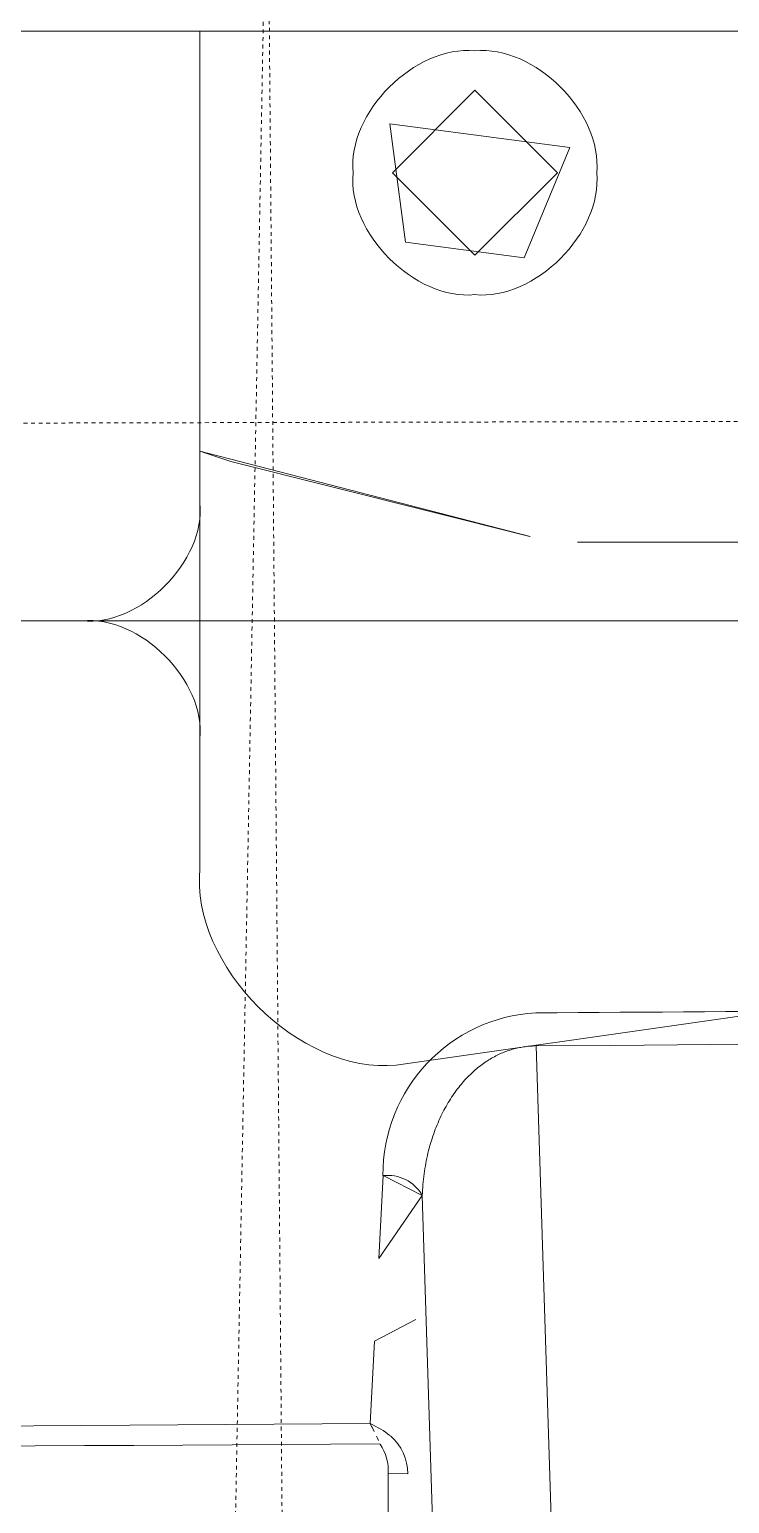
# Model space of a CAD drawing. Header units: millimetres. Extents: x 521 to 148073, y -17811 to 32040.
# Drawn here: x 65972.44 to 65990.97, y 20407.17 to 20446.17 of the extents above; entities that cross this region are included whole.
import ezdxf

# ---------------------------------------------------------------- set-up
doc = ezdxf.new("R2010")
doc.units = ezdxf.units.MM
doc.linetypes.add('PDF_IMPORT', pattern=[1, 0.8, -0.2])
doc.layers.add('Datové rozvody', color=6, linetype='Continuous')
doc.layers.add('PDF_Geometrie', color=7, linetype='Continuous', true_color=0xbdbdbd)

# ---------------------------------------------------------------- blocks, each defined once
blk = doc.blocks.new('projektor')
at = {"layer": 'PDF_Geometrie', "lineweight": 13}
for points in [[(86104.355, 15120.22), (86104.355, 15033.227)], [(86130.454, 15058.983), (86130.297, 15074.425)], [(86126.406, 15064.009), (86126.406, 15085.391), (86130.958, 15053.458)], [(86117.505, 15062.652), (86117.505, 15058.127)], [(86119.528, 15062.741), (86119.528, 14997.317)], [(86134.315, 15054.126), (86134.245, 15054.129), (86134.174, 15054.132), (86134.104, 15054.137), (86134.034, 15054.143), (86133.964, 15054.149), (86133.895, 15054.156), (86133.826, 15054.164), (86133.757, 15054.174), (86133.689, 15054.183), (86133.621, 15054.194), (86133.554, 15054.205), (86133.487, 15054.217), (86133.42, 15054.23), (86133.355, 15054.244), (86133.289, 15054.258), (86133.225, 15054.273), (86133.16, 15054.289), (86133.097, 15054.306), (86133.033, 15054.323), (86132.972, 15054.341), (86132.91, 15054.36), (86132.848, 15054.379), (86132.787, 15054.399), (86132.728, 15054.42), (86132.669, 15054.441), (86132.611, 15054.462), (86132.553, 15054.486), (86132.497, 15054.508), (86132.441, 15054.532), (86132.386, 15054.556), (86132.331, 15054.58), (86132.277, 15054.606), (86132.225, 15054.631), (86132.173, 15054.658), (86132.122, 15054.684), (86132.072, 15054.711), (86132.021, 15054.738), (86131.973, 15054.766), (86131.925, 15054.794), (86131.879, 15054.823), (86131.832, 15054.852), (86131.786, 15054.882), (86131.742, 15054.911), (86131.699, 15054.942), (86131.655, 15054.971), (86131.614, 15055.003), (86131.572, 15055.033), (86131.533, 15055.065), (86131.492, 15055.096), (86131.454, 15055.128), (86131.416, 15055.16), (86131.379, 15055.192), (86131.342, 15055.224), (86131.307, 15055.258), (86131.272, 15055.29), (86131.239, 15055.324), (86131.206, 15055.357), (86131.174, 15055.39), (86131.142, 15055.425), (86131.112, 15055.458), (86131.082, 15055.492), (86131.053, 15055.526), (86131.024, 15055.561), (86130.997, 15055.596), (86130.97, 15055.63), (86130.944, 15055.665), (86130.919, 15055.699), (86130.894, 15055.735), (86130.87, 15055.77), (86130.848, 15055.805), (86130.825, 15055.84), (86130.803, 15055.875), (86130.782, 15055.911), (86130.762, 15055.947), (86130.743, 15055.982), (86130.724, 15056.018), (86130.706, 15056.053), (86130.689, 15056.09), (86130.672, 15056.126), (86130.656, 15056.161), (86130.64, 15056.198), (86130.626, 15056.233), (86130.612, 15056.269), (86130.598, 15056.306), (86130.586, 15056.341), (86130.574, 15056.377), (86130.563, 15056.414), (86130.553, 15056.449), (86130.542, 15056.485), (86130.533, 15056.521), (86130.524, 15056.557), (86130.516, 15056.593), (86130.508, 15056.629), (86130.502, 15056.665), (86130.496, 15056.7), (86130.49, 15056.736), (86130.485, 15056.773), (86130.48, 15056.808), (86130.476, 15056.844), (86130.473, 15056.88), (86130.471, 15056.916), (86130.469, 15056.952), (86130.467, 15056.987), (86130.467, 15057.024), (86130.454, 15058.983)], [(86152.067, 15057.745), (86130.467, 15057.059)], [(86115.428, 15049.197), (86115.156, 15048.401), (86117.353, 15056.901)], [(86115.428, 15049.197), (86117.354, 15056.9)], [(86153.179, 15054.725), (86134.315, 15054.126)], [(86140.185, 15052.784), (86138.062, 15052.895), (86137.504, 15053.96)], [(86153.179, 15053.243), (86141.472, 15053.25), (86141.475, 15053.751)], [(86104.355, 15048.401), (86116.493, 15048.401), (86125.9, 15048.401)]]:
    blk.add_lwpolyline(points, dxfattribs=at)
at = {"layer": 'PDF_Geometrie', "linetype": 'PDF_IMPORT', "lineweight": 13, "ltscale": 0.009277}
blk.add_lwpolyline([(86114.268, 15063.568), (86114.268, 15115.364), (86114.47, 15030.276)], dxfattribs=at)
at = {"layer": 'PDF_Geometrie', "lineweight": 13}
for points in [[(86107.341, 15057.924), (86110.186, 15056.746), (86109.784, 15053.693), (86106.732, 15053.292)], [(86110.12, 15055.482), (86107.996, 15053.358), (86105.871, 15055.482), (86107.996, 15057.606)], [(86135.935, 15053.005), (86133.803, 15053.115), (86134.315, 15054.126)], [(86140.387, 15052.891), (86140.349, 15052.871), (86140.33, 15052.862), (86140.312, 15052.852), (86140.293, 15052.843), (86140.275, 15052.833), (86140.257, 15052.823), (86140.238, 15052.813), (86140.221, 15052.803), (86140.203, 15052.793), (86140.185, 15052.784)], [(86140.543, 15052.965), (86140.504, 15052.947), (86140.543, 15052.965), (86140.583, 15052.983), (86140.622, 15053.001)]]:
    blk.add_lwpolyline(points, close=True, dxfattribs=at)
at = {"layer": 'PDF_Geometrie', "linetype": 'PDF_IMPORT', "lineweight": 13, "ltscale": 0.013066}
blk.add_lwpolyline([(86219.182, 15047.895), (86098.43, 15050.138), (86250.034, 15051.435)], dxfattribs=at)
at = {"layer": 'PDF_Geometrie', "lineweight": 13}
for centre, radius, start, end in [((83784.902, 15043.408), 2344.752, 0.333472, 0.757682), ((86133.77, 15057.276), 4.162, 183.0564, 270.4489), ((86134.825, 15053.236), 1.029, 120.3768, 186.7707), ((86141.472, 15052.471), 1.281, 89.867, 139.2418), ((86142.582, 15051.693), 2.634, 142.6464, 155.0574), ((86141.404, 15051.998), 1.254, 86.9026, 123.5882), ((81645.661, 15019.63), 4494.647, 359.413226, 0.42263), ((81499.045, 15018.978), 4641.782, 359.418734, 0.420375)]:
    blk.add_arc(centre, radius, start, end, dxfattribs=at)
for points in [[(86104.86, 15055.482), (86104.704, 15057.025), (86106.453, 15058.774), (86107.996, 15058.617)], [(86107.996, 15058.617), (86109.539, 15058.774), (86111.288, 15057.025), (86111.132, 15055.482)], [(86107.996, 15052.346), (86106.453, 15052.19), (86104.704, 15053.939), (86104.86, 15055.482)], [(86111.132, 15055.482), (86111.288, 15053.939), (86109.539, 15052.19), (86107.996, 15052.346)], [(86130.958, 15053.458), (86131.21, 15050.97), (86128.389, 15048.148), (86125.9, 15048.401)], [(86116.493, 15048.401), (86117.986, 15048.552), (86119.679, 15046.859), (86119.528, 15045.366)], [(86119.528, 15045.366), (86119.376, 15046.859), (86121.069, 15048.552), (86122.562, 15048.401)]]:
    blk.add_open_spline(points, degree=3, dxfattribs=at)

msp = doc.modelspace()

# ---------------------------------------------------------------- block references
at = {"layer": 'Datové rozvody', "xscale": 1.027900945623324, "yscale": 1.027900945623324, "zscale": 1.027900945623324, "rotation": 270.0000000000001}
msp.add_blockref('projektor', (50508.686, 108952.866), dxfattribs=at)

doc.saveas('drawing.dxf')
